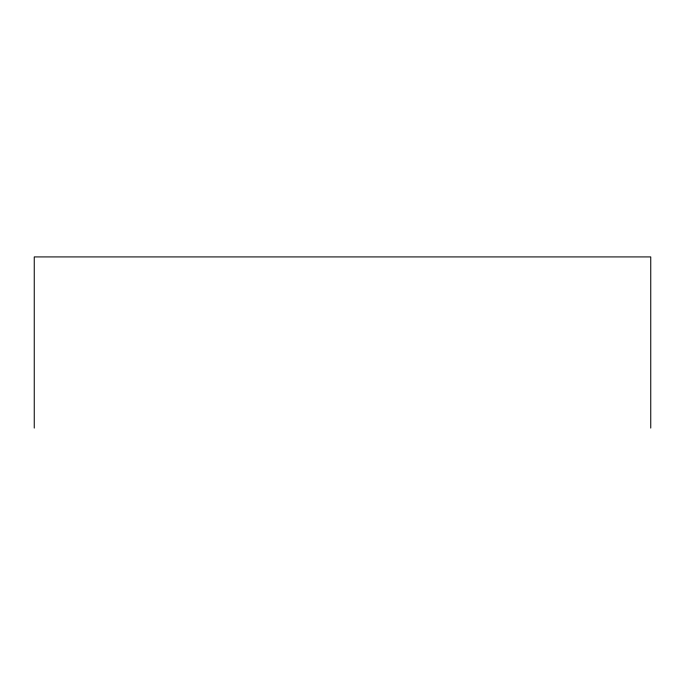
<?xml version="1.0" encoding="UTF-8"?>
<svg xmlns="http://www.w3.org/2000/svg" width="685" height="685" viewBox="0 0 685 685"><rect width="100%" height="100%" fill="white"/><g stroke="black" fill="none" stroke-linecap="round" stroke-linejoin="round"><path stroke-width="1.03" d="M650.75 428.082L650.75 256.918L34.25 256.918L34.25 428.082"/></g></svg>
